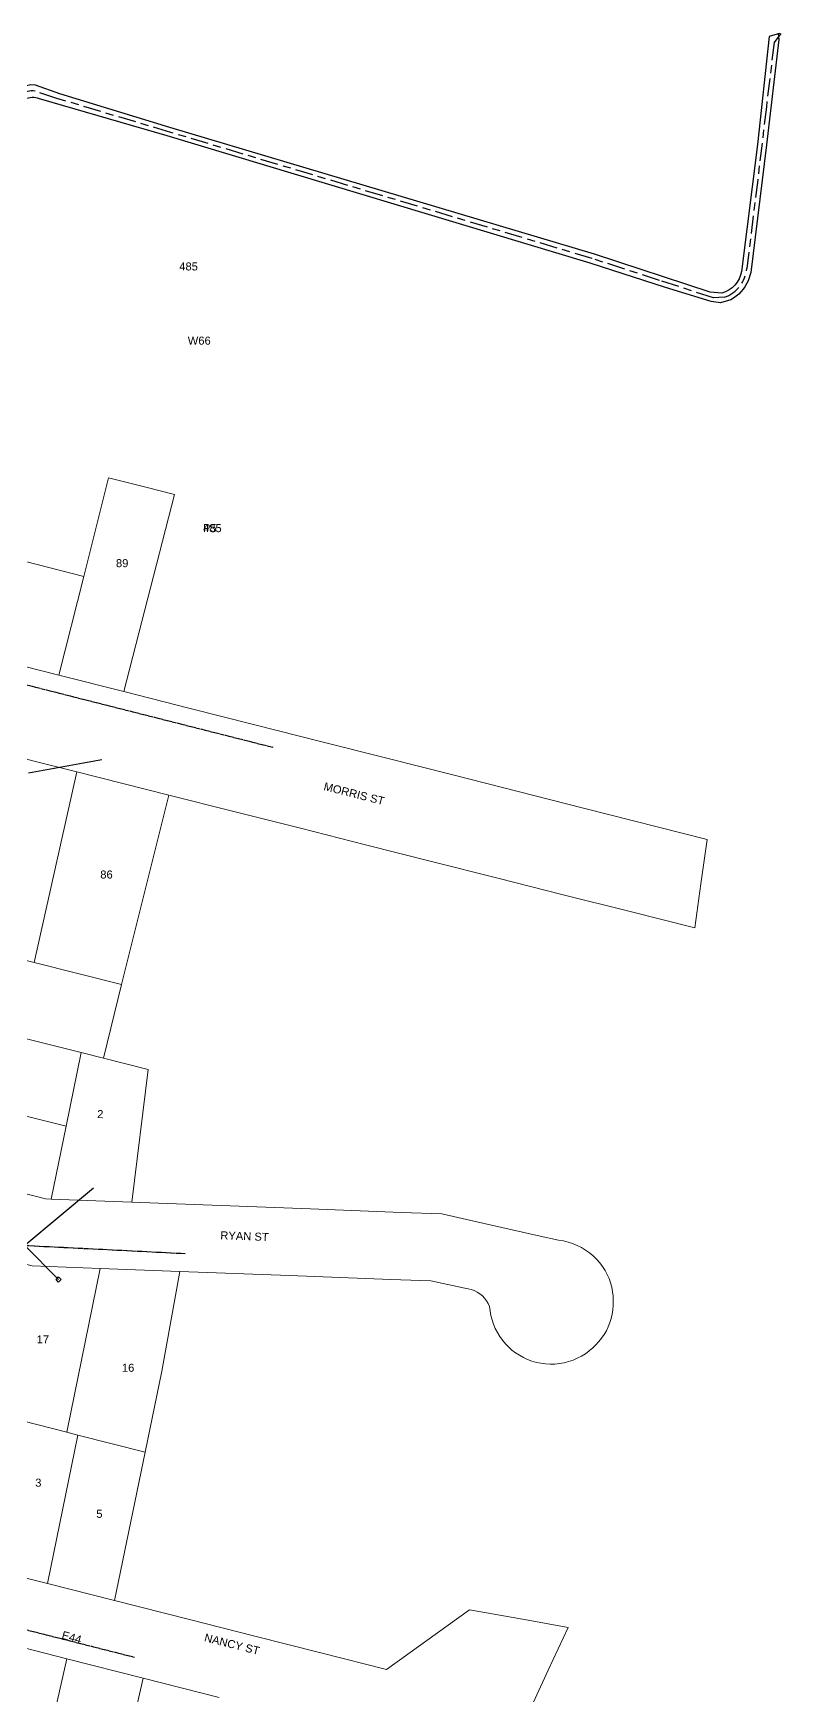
# Model space of a CAD drawing. Header units: metres. Extents: x 291879 to 294448, y 6259965 to 6261176.
# Drawn here: x 294212.4 to 294380.7, y 6260637.2 to 6261011.2 of the extents above; entities that cross this region are included whole.
import ezdxf
from ezdxf.enums import TextEntityAlignment as Align

# ---------------------------------------------------------------- set-up
doc = ezdxf.new("R2010")
doc.units = ezdxf.units.M
doc.linetypes.add('Cable Exist OH', pattern=[1, 1, 0])
doc.linetypes.add('Cable Exist UG', pattern=[8.2, 4, -1.2, 1.8, -1.2])
doc.layers.get('0').update_dxf_attribs({"color": 6})
for name, color, linetype, lineweight in [('Cadastre Buildings_SP_EXT', 9, 'Continuous', 5), ('Cadastre Land Parcels_SP_EXT', 9, 'Continuous', 5), ('Cadastre Roads_SP_EXT', 9, 'Continuous', 5)]:
    doc.layers.add(name, color=color, linetype=linetype, lineweight=lineweight)
for name, color, linetype in [('Mains_HV_EXT', 7, 'Continuous'), ('Mains_LV_EXT', 7, 'Continuous'), ('Mains_SL_EXT', 7, 'Continuous'), ('Mains_TR_EXT', 7, 'Continuous'), ('Services_SP_EXT', 7, 'Continuous')]:
    doc.layers.add(name, color=color, linetype=linetype)
doc.styles.get("Standard").update_dxf_attribs({"font": 'arial.ttf'})
doc.linetypes.add('Cable E UG', pattern='A,6,-0.5,["E",Standard,S=1.7,R=0,X=0.5,Y=-1],-2.9', length=9.4)
doc.linetypes.add('Cable P UG', pattern='A,6,-0.5,["P",Standard,S=1.7,R=0,X=0.5,Y=-1],-2.9', length=9.4)

# ---------------------------------------------------------------- blocks, each defined once
blk = doc.blocks.new('CCP_EXT')
blk.add_wipeout([(0, 0.57), (0.57, 0), (0, -0.57), (-0.57, 0)])
blk.add_lwpolyline([(-0.57, 0), (0, 0.57), (0.57, 0), (0, -0.57), (-0.57, 0)])
at = {"flags": 1}
blk.add_attdef('Z', (0, 0), '', height=0.2, dxfattribs=at)
at = {"flags": 9}
for tag, p in [('CCP_TYPE', (0, 0)), ('CONSTRUCTED_VOLTAGE', (0, -0.2)), ('OPERATING_VOLTAGE', (0, -0.6)), ('ORIENTATION', (0, -0.8)), ('OWNED_BY', (0, -1)), ('STATE', (0, -1.8)), ('NO_PHASES', (0, -0.4)), ('USAGE', (0, -1.2)), ('LEGEND', (0, -1.4)), ('LIFE_SUPPORT', (0, -1.6)), ('NOTES', (0, -2))]:
    blk.add_attdef(tag, text='', height=0.2, dxfattribs=at).set_placement(p, align=Align.MIDDLE_LEFT)

msp = doc.modelspace()

# ---------------------------------------------------------------- linework, layer by layer
at = {"layer": 'Cadastre Buildings_SP_EXT', "linetype": 'Continuous'}
for points in [[(294223.78, 6260888.95), (294192.56, 6260897.03), (294187.88, 6260874.5), (294194.85, 6260872.73), (294218.22, 6260866.81), (294223.78, 6260888.95)], [(294219.87, 6260765.32), (294168.42, 6260778.19), (294165.64, 6260763.87), (294168.9, 6260760.83), (294215.16, 6260749.01), (294216.44, 6260748.92), (294219.87, 6260765.32)]]:
    msp.add_lwpolyline(points, close=True, dxfattribs=at)
at = {"layer": 'Cadastre Land Parcels_SP_EXT', "linetype": 'Continuous'}
for points in [[(294237.8, 6260909.06), (294229.37, 6260911.19), (294223.78, 6260888.95), (294218.22, 6260866.81), (294232.85, 6260863.1), (294244.25, 6260907.39), (294237.8, 6260909.06)], [(294222.22, 6260845.05), (294201.54, 6260850.25), (294192.75, 6260807.12), (294212.6, 6260802.14), (294222.22, 6260845.05)], [(294242.94, 6260839.82), (294222.22, 6260845.05), (294212.6, 6260802.14), (294232.32, 6260797.18), (294242.94, 6260839.82)], [(294232.32, 6260797.18), (294212.6, 6260802.14), (294192.75, 6260807.12), (294175.05, 6260811.57), (294171.66, 6260794.84), (294223.24, 6260781.91), (294228.24, 6260780.65), (294232.32, 6260797.18)], [(294223.24, 6260781.91), (294171.66, 6260794.84), (294168.42, 6260778.19), (294219.87, 6260765.32), (294223.24, 6260781.91)], [(294228.24, 6260780.65), (294223.24, 6260781.91), (294219.87, 6260765.32), (294216.44, 6260748.92), (294234.63, 6260748.26), (294238.31, 6260778.11), (294228.24, 6260780.65)], [(294227.49, 6260733.33), (294212.16, 6260733.92), (294210.04, 6260734.48), (294202.98, 6260700.84), (294206.52, 6260699.94), (294220, 6260696.52), (294227.49, 6260733.33)], [(294245.41, 6260732.66), (294227.49, 6260733.33), (294220, 6260696.52), (294222.5, 6260695.87), (294237.61, 6260692.05), (294241.36, 6260710.25), (294245.41, 6260732.66)], [(294220, 6260696.52), (294206.52, 6260699.94), (294199.7, 6260666.49), (294215.61, 6260662.47), (294222.5, 6260695.87), (294220, 6260696.52)], [(294237.61, 6260692.05), (294222.5, 6260695.87), (294215.61, 6260662.47), (294230.75, 6260658.64), (294237.61, 6260692.05)], [(294220.02, 6260645.55), (294203.02, 6260649.86), (294195.44, 6260616.78), (294212.49, 6260612.46), (294220.02, 6260645.55)], [(294237.17, 6260641.22), (294220.02, 6260645.55), (294212.49, 6260612.46), (294229.6, 6260608.13), (294237.17, 6260641.22)]]:
    msp.add_lwpolyline(points, close=True, dxfattribs=at)
at = {"layer": 'Cadastre Roads_SP_EXT', "linetype": 'Continuous'}
for points in [[(294201.54, 6260850.25), (294222.22, 6260845.05), (294242.94, 6260839.82), (294257.31, 6260836.21), (294272.6, 6260832.34), (294287.23, 6260828.64), (294302.08, 6260824.9), (294317.01, 6260821.12), (294331.71, 6260817.41), (294346.48, 6260813.68), (294361.33, 6260809.95), (294362.72, 6260819.85), (294364.14, 6260829.85), (294336.33, 6260836.89), (294321.61, 6260840.62), (294306.91, 6260844.34), (294291.99, 6260848.12), (294277.37, 6260851.83), (294262.33, 6260855.64), (294247.77, 6260859.33), (294232.85, 6260863.1), (294218.22, 6260866.81), (294218.22, 6260866.81), (294194.85, 6260872.73)], [(294323.67, 6260632.9), (294328.38, 6260643.01), (294332.81, 6260652.6), (294323.84, 6260654.23), (294310.62, 6260656.57), (294291.95, 6260643.18), (294277.18, 6260646.91), (294262.32, 6260650.66), (294247.61, 6260654.38), (294230.75, 6260658.64), (294215.61, 6260662.47), (294199.7, 6260666.49), (294183.77, 6260670.51), (294183.77, 6260670.51), (294153.9, 6260678.07), (294152.42, 6260670.63), (294150.91, 6260663.05), (294183.23, 6260654.87), (294203.02, 6260649.86), (294220.02, 6260645.55), (294237.17, 6260641.22), (294254.3, 6260636.87)]]:
    msp.add_lwpolyline(points, dxfattribs=at)
at = {"layer": 'Mains_HV_EXT', "linetype": 'Cable P UG'}
msp.add_lwpolyline([(294380.41, 6261011.13), (294378.11, 6261010.43), (294378.11, 6261010.43), (294375.46, 6260986.14), (294371.85, 6260957.61), (294371.85, 6260957.61, -0.293957), (294367.47, 6260952.74), (294367.47, 6260952.74), (294364.83, 6260952.94), (294338.78, 6260961.47), (294243.19, 6260989.97), (294218.41, 6260997.56), (294212.93, 6260999.52), (294212.93, 6260999.52, 0.396707), (294206.81, 6260995)], format="xyb", dxfattribs=at)
at = {"layer": 'Mains_HV_EXT', "linetype": 'Cable E UG'}
msp.add_lwpolyline([(294380.11, 6261011.17), (294380.3, 6261009.79), (294380.3, 6261009.79), (294377.52, 6260986.09), (294373.98, 6260957.39), (294373.33, 6260955.45), (294373.33, 6260955.45, -0.161001), (294369.47, 6260951.22), (294369.47, 6260951.22), (294367.17, 6260950.57), (294365.05, 6260950.8), (294354.77, 6260953.98), (294337.78, 6260959.48), (294242.58, 6260988.08), (294213.81, 6260996.4), (294213.81, 6260996.4, 0.465801), (294208.53, 6260993.75)], format="xyb", dxfattribs=at)
at = {"layer": 'Mains_HV_EXT', "linetype": 'Cable Exist OH'}
msp.add_lwpolyline([(294183.18, 6260871.65), (294224.54, 6260861.17)], dxfattribs=at)
at = {"layer": 'Mains_LV_EXT', "linetype": 'Cable Exist OH'}
for points in [[(294183.18, 6260871.65), (294224.54, 6260861.17)], [(294210.53, 6260738.54), (294246.61, 6260736.71)], [(294197.56, 6260655.46), (294235.24, 6260645.92)]]:
    msp.add_lwpolyline(points, dxfattribs=at)
at = {"layer": 'Mains_SL_EXT', "linetype": 'Cable Exist OH'}
for points in [[(294183.18, 6260871.65), (294224.54, 6260861.17), (294266.36, 6260850.58)], [(294169.71, 6260749.1), (294210.53, 6260738.54), (294246.61, 6260736.71)], [(294152.18, 6260666.94), (294197.56, 6260655.46), (294235.24, 6260645.92)]]:
    msp.add_lwpolyline(points, dxfattribs=at)
at = {"layer": 'Mains_TR_EXT', "linetype": 'Cable Exist UG'}
msp.add_lwpolyline([(294380.71, 6261011.1), (294379.21, 6261009.12), (294377.46, 6260994.62), (294377.46, 6260994.62), (294375.51, 6260978.23), (294373.03, 6260958.25), (294373.03, 6260958.25, -0.295962), (294367.97, 6260951.78), (294367.97, 6260951.78), (294365.55, 6260951.68), (294365.55, 6260951.68), (294353.39, 6260955.56), (294353.39, 6260955.56), (294338.23, 6260960.51), (294338.23, 6260960.51), (294243.37, 6260988.87), (294243.37, 6260988.87), (294217.73, 6260996.53), (294217.73, 6260996.53), (294212.83, 6260998.18), (294212.83, 6260998.18, 0.379207), (294207.74, 6260994.75)], format="xyb", dxfattribs=at)
at = {"layer": 'Services_SP_EXT'}
for points in [[(294211.33, 6260844.8), (294227.87, 6260847.84)], [(294225.99, 6260751.44), (294210.53, 6260738.54)]]:
    msp.add_lwpolyline(points, dxfattribs=at)

# ---------------------------------------------------------------- texts
at = {"layer": 'Cadastre Land Parcels_SP_EXT'}
for s, p in [('89', (294231.05, 6260891.08)), ('86', (294227.52, 6260821.05)), ('17', (294213.2, 6260716.5)), ('16', (294232.39, 6260710.11)), ('3', (294212.87, 6260684.26)), ('5', (294226.62, 6260677.26))]:
    msp.add_text(s, height=1.8, dxfattribs=at).set_placement(p)
msp.add_text('2', height=1.8, rotation=357.8873, dxfattribs=at).set_placement((294226.79, 6260767.19))
at = {"layer": 'Cadastre Roads_SP_EXT'}
for s, rotation, p in [('MORRIS ST', 345.8109, (294277.67, 6260840.98)), ('RYAN ST', 357.8411, (294254.51, 6260739.92)), ('NANCY ST', 345.8088, (294250.79, 6260649.53))]:
    msp.add_text(s, height=1.8, rotation=rotation, dxfattribs=at).set_placement(p)
at = {"layer": 'Mains_HV_EXT'}
for s in ['485', 'P5']:
    msp.add_text(s, height=1.8, dxfattribs=at).set_placement((294250.65, 6260898.96))
at = {"layer": 'Mains_LV_EXT'}
msp.add_text('E44', height=1.8, rotation=344.6738, dxfattribs=at).set_placement((294218.69, 6260650.11))
at = {"layer": 'Mains_TR_EXT'}
msp.add_text('485', height=1.8, dxfattribs=at).set_placement((294245.3, 6260957.82))
msp.add_text('W66', height=1.8, rotation=359.9036, dxfattribs=at).set_placement((294247.21, 6260941.14))

# ---------------------------------------------------------------- next in the draw order: block references
at = {"layer": 'Services_SP_EXT'}
msp.add_blockref('CCP_EXT', (294218.13, 6260730.86), dxfattribs=at)

# ---------------------------------------------------------------- next in the draw order: linework, layer by layer
at = {"layer": 'Cadastre Roads_SP_EXT', "linetype": 'Continuous'}
msp.add_lwpolyline([(294212.16, 6260733.92), (294227.49, 6260733.33), (294245.41, 6260732.66), (294270.1, 6260731.75), (294292.94, 6260730.89), (294301.96, 6260730.57), (294309.59, 6260728.91), (294310.31, 6260728.8), (294311.01, 6260728.62), (294311.7, 6260728.36), (294312.35, 6260728.03), (294312.96, 6260727.64), (294313.53, 6260727.21), (294314.02, 6260726.66), (294314.47, 6260726.08), (294314.85, 6260725.47), (294315.17, 6260724.82), (294315.28, 6260723.79), (294315.46, 6260722.78), (294315.71, 6260721.78), (294316.04, 6260720.81), (294316.44, 6260719.86), (294316.91, 6260718.94), (294317.45, 6260718.06), (294318.05, 6260717.22), (294318.71, 6260716.43), (294319.42, 6260715.69), (294320.19, 6260715), (294321.01, 6260714.38), (294321.87, 6260713.81), (294322.77, 6260713.31), (294323.7, 6260712.88), (294324.69, 6260712.51), (294325.7, 6260712.22), (294326.72, 6260712.01), (294327.76, 6260711.88), (294328.81, 6260711.82), (294329.86, 6260711.84), (294330.9, 6260711.95), (294331.93, 6260712.13), (294332.95, 6260712.39), (294333.94, 6260712.72), (294334.9, 6260713.14), (294335.83, 6260713.62), (294336.72, 6260714.17), (294337.57, 6260714.79), (294338.37, 6260715.46), (294339.09, 6260716.15), (294339.76, 6260716.88), (294340.38, 6260717.66), (294340.94, 6260718.48), (294341.44, 6260719.34), (294341.87, 6260720.24), (294342.23, 6260721.17), (294342.53, 6260722.12), (294342.75, 6260723.08), (294342.9, 6260724.07), (294342.98, 6260725.06), (294343.01, 6260726.08), (294342.97, 6260727.11), (294342.86, 6260728.12), (294342.66, 6260729.13), (294342.39, 6260730.12), (294342.05, 6260731.08), (294341.64, 6260732.02), (294341.15, 6260732.92), (294340.61, 6260733.78), (294339.96, 6260734.61), (294339.26, 6260735.41), (294338.48, 6260736.16), (294337.64, 6260736.85), (294336.75, 6260737.47), (294335.82, 6260738.03), (294334.85, 6260738.52), (294333.85, 6260738.93), (294332.82, 6260739.28), (294331.76, 6260739.54), (294330.69, 6260739.73), (294326.58, 6260740.64), (294311.6, 6260743.96), (294304.37, 6260745.62), (294295.35, 6260745.95), (294274.87, 6260746.72), (294254.75, 6260747.51), (294234.63, 6260748.26), (294216.44, 6260748.92), (294216.44, 6260748.92), (294215.16, 6260749.01), (294168.9, 6260760.83)], dxfattribs=at)
at = {"layer": 'Services_SP_EXT'}
msp.add_lwpolyline([(294218.13, 6260730.86), (294210.53, 6260738.54)], dxfattribs=at)

doc.saveas('drawing.dxf')
